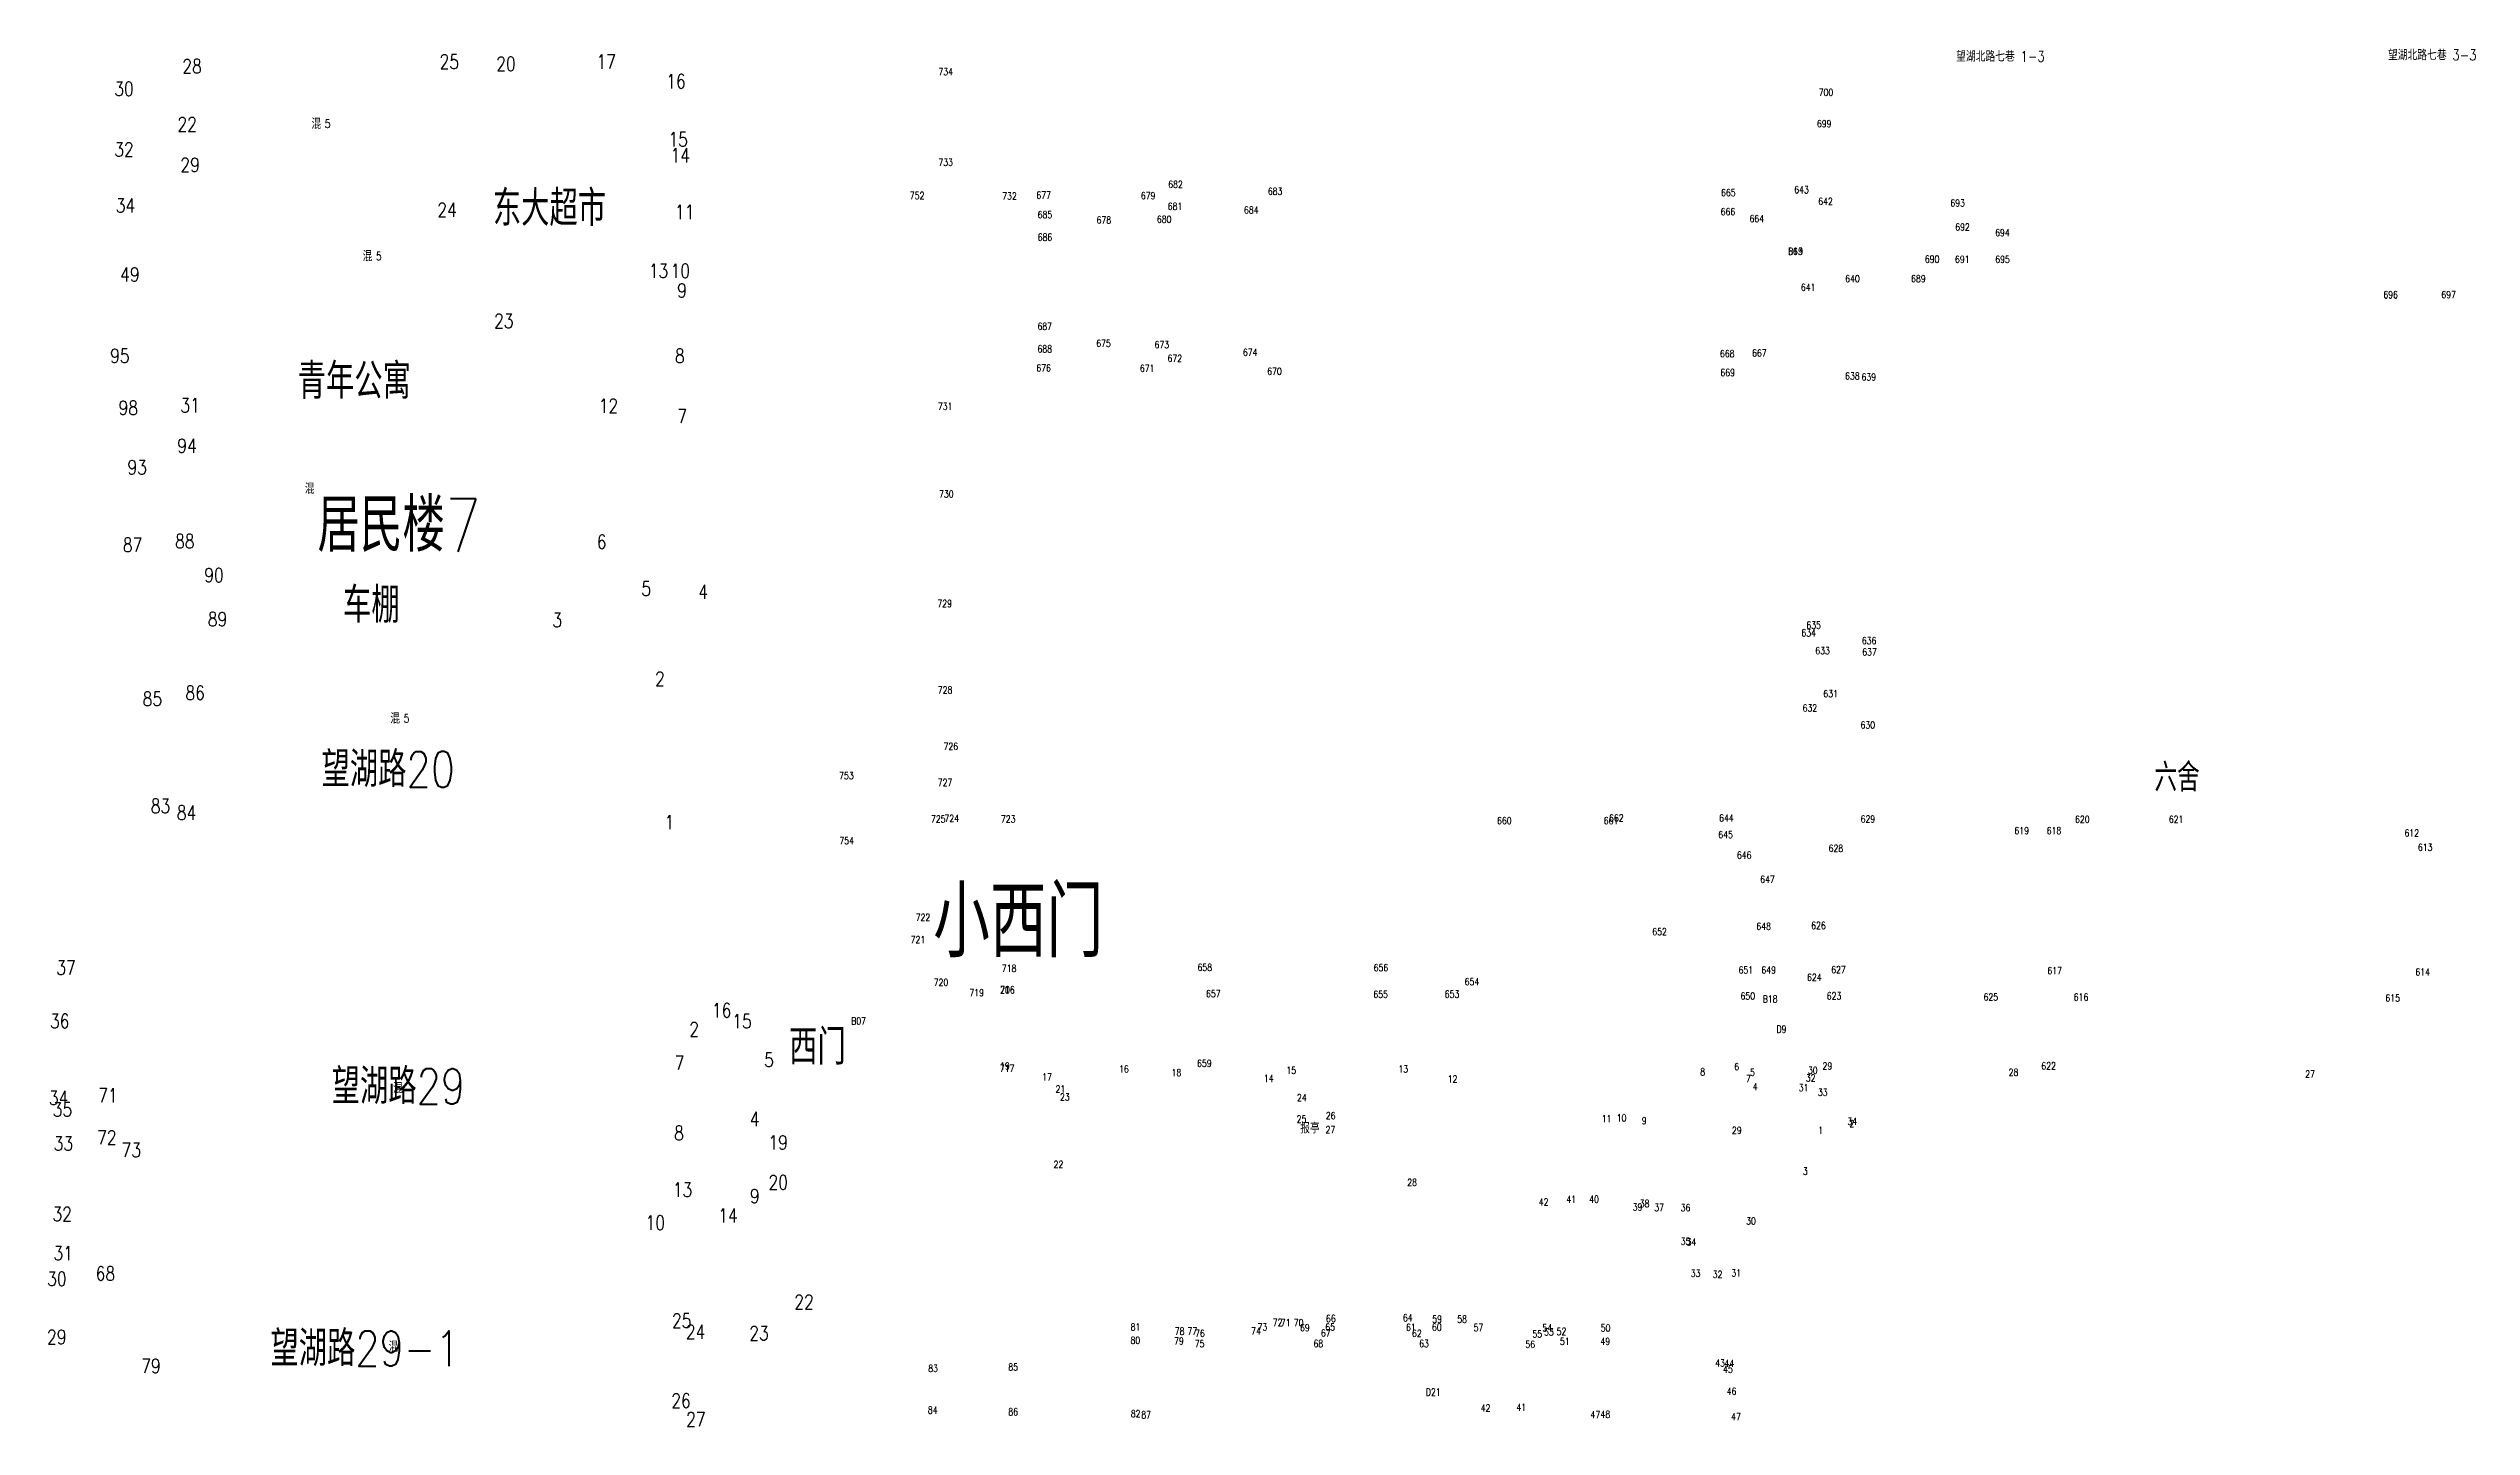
# Model space of a CAD drawing. Extents: x -992 to 2561, y -723 to 1492.
# Drawn here: x -484 to -141.8, y -293.7 to -99.2 of the extents above; entities that cross this region are included whole.
import ezdxf
from ezdxf.enums import TextEntityAlignment as Align

# ---------------------------------------------------------------- set-up
doc = ezdxf.new("R2010")
doc.units = 0
doc.header["$LTSCALE"] = 0.5
for name, color, linetype in [('JJ', 2, 'CONTINUOUS'), ('JMD', 6, 'CONTINUOUS'), ('ZDH', 1, 'CONTINUOUS'), ('ZJ', 7, 'CONTINUOUS')]:
    doc.layers.add(name, color=color, linetype=linetype)
doc.styles.add('HZ', font='rs.shx', dxfattribs={"width": 0.8, "bigfont": 'hztxt.shx'})

msp = doc.modelspace()

# ---------------------------------------------------------------- texts
at = {"layer": 'JJ', "linetype": 'Continuous', "style": 'HZ', "width": 0.8}
msp.add_text('西门', height=5, dxfattribs=at).set_placement((-375.42, -239.88, -0.21), align=Align.MIDDLE)
at = {"layer": 'JMD', "linetype": 'Continuous', "style": 'HZ', "width": 0.8}
for s, height, p in [('望湖北路七巷 3-3', 1.5, (-147.39, -100.06, -0.21)), ('望湖北路七巷 1-3', 1.5, (-208.37, -100.26, -0.21)), ('六舍', 4, (-183.42, -201.88, -0.21)), ('报亭', 1.5, (-305.87, -251.53, -8.92)), ('报亭', 1.5, (-305.87, -251.53, -8.92))]:
    msp.add_text(s, height=height, dxfattribs=at).set_placement(p, align=Align.MIDDLE)
for p in [(-445.49, -109.83, -0.21), (-438.27, -128.52, -0.21), (-446.43, -161.33, -0.21), (-434.36, -193.77, -0.21), (-433.97, -245.94, -0.21), (-434.6, -282.44, -0.21)]:
    msp.add_text('混', height=1.5, dxfattribs=at).set_placement(p, align=Align.MIDDLE_RIGHT)
for p in [(-444.99, -109.83, -0.21), (-437.77, -128.52, -0.21), (-433.86, -193.77, -0.21)]:
    msp.add_text('5', height=1.2, dxfattribs=at).set_placement(p, align=Align.MIDDLE_LEFT)
at = {"layer": 'ZDH', "linetype": 'Continuous', "style": 'HZ', "width": 0.8}
for s, height, p in [('28', 2, (-465.1, -102.71, -0.21)), ('25', 2, (-428.78, -102.09, -0.21)), ('20', 2, (-420.78, -102.4, -0.21)), ('17', 2, (-406.62, -102.09, -0.21)), ('734', 1, (-358.33, -102.98, 0.17)), ('30', 2, (-474.72, -105.93, -0.21)), ('16', 2, (-396.77, -104.86, -0.21)), ('700', 1, (-234.03, -105.93, -0.01)), ('22', 2, (-465.79, -110.92, -0.21)), ('699', 1, (-234.28, -110.34, -1.43)), ('32', 2, (-474.72, -114.48, -0.21)), ('15', 2, (-396.46, -113.06, -0.21)), ('29', 2, (-465.38, -116.64, 27.55)), ('14', 2, (-396.15, -115.31, -0.21)), ('733', 1, (-358.34, -115.79, 0.03)), ('752', 1, (-362.37, -120.48, -0.21)), ('732', 1, (-349.32, -120.54, 0.47)), ('677', 1, (-344.5, -120.43, 0.35)), ('679', 1, (-329.75, -120.49, 0.24)), ('682', 1, (-325.88, -118.91, -0.3)), ('683', 1, (-311.82, -119.89, 0.04)), ('665', 1, (-247.82, -120.09, 0.17)), ('643', 1, (-237.48, -119.67, 0.08)), ('34', 2, (-474.5, -122.38, -0.21)), ('24', 2, (-429.09, -123, -0.21)), ('11', 2, (-395.54, -123.31, -0.21)), ('685', 1, (-344.32, -123.18, 0.36)), ('678', 1, (-336, -123.95, -0.26)), ('680', 1, (-327.49, -123.84, -0.25)), ('681', 1, (-325.95, -122.01, -0.3)), ('684', 1, (-315.19, -122.51, -0.25)), ('666', 1, (-247.87, -122.76, -0.33)), ('664', 1, (-243.8, -123.76, -0.34)), ('642', 1, (-234.09, -121.3, 0.12)), ('693', 1, (-215.43, -121.54, 0.01)), ('686', 1, (-344.31, -126.36, 0.47)), ('692', 1, (-214.75, -124.91, 0.03)), ('694', 1, (-209.11, -125.73, 0.02)), ('13', 2, (-399.23, -131.61, -0.21)), ('10', 2, (-396.15, -131.61, -0.21)), ('663', 1, (-238.34, -128.36, -1.52)), ('B19', 1, (-238.34, -128.36, -0.21)), ('690', 1, (-219.04, -129.46, 0.02)), ('691', 1, (-214.78, -129.47, 0.06)), ('695', 1, (-209.1, -129.5, 0.04)), ('49', 2, (-473.88, -132.13, -0.21)), ('9', 2, (-395.23, -134.38, -0.21)), ('641', 1, (-236.55, -133.42, 0.12)), ('640', 1, (-230.29, -132.21, 0.32)), ('689', 1, (-220.98, -132.2, 0.2)), ('23', 2, (-421.08, -138.68, -0.21)), ('696', 1, (-154.29, -134.49, 0.86)), ('697', 1, (-146.1, -134.46, 0.68)), ('687', 1, (-344.35, -138.94, 0.33)), ('95', 2, (-475.3, -143.6, -0.21)), ('8', 2, (-395.54, -143.6, -0.21)), ('688', 1, (-344.35, -142.12, 0.36)), ('675', 1, (-336.04, -141.34, -0.29)), ('673', 1, (-327.82, -141.52, -0.26)), ('672', 1, (-325.99, -143.47, -0.27)), ('674', 1, (-315.34, -142.62, -0.22)), ('668', 1, (-247.97, -142.79, -0.38)), ('667', 1, (-243.43, -142.71, -0.37)), ('676', 1, (-344.5, -144.82, 0.57)), ('671', 1, (-329.89, -144.87, 0.12)), ('670', 1, (-311.91, -145.29, 0.02)), ('669', 1, (-247.91, -145.46, 0.1)), ('638', 1, (-230.3, -145.94, 0.31)), ('639', 1, (-227.98, -146.09, 0.34)), ('98', 2, (-474.1, -150.95, -0.21)), ('31', 2, (-465.38, -150.59, -0.21)), ('12', 2, (-406.31, -150.67, -0.21)), ('7', 2, (-395.21, -152.11, -0.21)), ('731', 1, (-358.41, -150.22, 0.21)), ('93', 2, (-472.86, -159.34, -0.21)), ('94', 2, (-465.81, -156.3, -0.21)), ('730', 1, (-358.25, -162.62, 0.18)), ('87', 2, (-473.5, -170.29, -0.21)), ('88', 2, (-466.13, -169.77, -0.21)), ('6', 2, (-406.57, -169.85, -0.21)), ('90', 2, (-462.01, -174.57, -0.21)), ('5', 2, (-400.28, -176.46, -0.21)), ('4', 2, (-392.25, -176.92, -0.21)), ('729', 1, (-358.49, -178.06, 0.03)), ('89', 2, (-461.51, -180.77, -0.21)), ('3', 2, (-412.86, -180.89, -0.21)), ('634', 1, (-236.47, -182.2, -0.31)), ('635', 1, (-235.77, -181.12, -0.15)), ('633', 1, (-234.51, -184.71, -0.27)), ('636', 1, (-227.94, -183.31, -0.05)), ('637', 1, (-227.88, -184.89, -0.22)), ('2', 2, (-398.35, -189.19, -0.21)), ('85', 2, (-470.7, -192.01, -0.21)), ('86', 2, (-464.67, -191.17, -0.21)), ('728', 1, (-358.42, -190.28, 0.69)), ('631', 1, (-233.37, -190.79, -0.22)), ('632', 1, (-236.3, -192.82, -0.32)), ('630', 1, (-228.12, -195.2, -0.12)), ('726', 1, (-357.61, -198.23, -0.19)), ('753', 1, (-372.35, -202.36, -0.29)), ('83', 2, (-469.56, -207.14, -0.21)), ('727', 1, (-358.42, -203.33, 0.01)), ('84', 2, (-465.88, -208.08, -0.21)), ('1', 2, (-397, -209.43, -0.21)), ('725', 1, (-359.39, -208.48, -0.16)), ('724', 1, (-357.48, -208.38, -0.17)), ('723', 1, (-349.51, -208.49, 0.62)), ('660', 1, (-279.45, -208.73, -0.34)), ('661', 1, (-264.38, -208.73, 0.78)), ('662', 1, (-263.63, -208.35, 1.31)), ('644', 1, (-248.09, -208.33, -0.15)), ('629', 1, (-228.11, -208.49, -0.2)), ('620', 1, (-197.83, -208.54, -0.43)), ('621', 1, (-184.59, -208.52, -0.1)), ('754', 1, (-372.33, -211.55, -0.28)), ('645', 1, (-248.2, -210.69, -0.36)), ('628', 1, (-232.63, -212.62, -0.18)), ('619', 1, (-206.39, -210.12, -0.08)), ('618', 1, (-201.83, -210.11, -0.04)), ('612', 1, (-151.31, -210.44, 0.33)), ('613', 1, (-149.42, -212.46, 0.48)), ('646', 1, (-245.58, -213.58, -0.2)), ('647', 1, (-242.29, -216.98, -0.34)), ('722', 1, (-361.55, -222.35, -0.29)), ('721', 1, (-362.26, -225.51, 0.44)), ('652', 1, (-257.53, -224.37, -0.27)), ('648', 1, (-242.83, -223.62, -0.27)), ('626', 1, (-235.09, -223.51, 0.01)), ('37', 2, (-482.91, -229.95, -0.21)), ('718', 1, (-349.38, -229.55, -0.28)), ('658', 1, (-321.75, -229.42, -0.34)), ('656', 1, (-296.87, -229.45, -0.35)), ('651', 1, (-245.34, -229.8, -0.23)), ('649', 1, (-242.12, -229.79, -0.35)), ('627', 1, (-232.26, -229.73, -0.08)), ('617', 1, (-201.73, -229.89, -0.44)), ('614', 1, (-149.77, -230.08, -0.44)), ('720', 1, (-359, -231.52, -0.34)), ('719', 1, (-353.97, -233, -0.34)), ('716', 1, (-349.62, -232.59, -0.29)), ('20', 1, (-349.62, -232.59, -0.29)), ('20', 1, (-349.62, -232.59, -0.29)), ('20', 1, (-349.62, -232.59, -0.29)), ('20', 1, (-349.62, -232.59, -0.29)), ('657', 1, (-320.54, -233.14, -0.38)), ('655', 1, (-296.91, -233.21, -0.37)), ('653', 1, (-286.83, -233.2, -0.37)), ('654', 1, (-284.02, -231.45, -0.21)), ('650', 1, (-245.07, -233.45, -0.34)), ('624', 1, (-235.67, -230.81, -0.52)), ('623', 1, (-232.89, -233.44, -0.45)), ('625', 1, (-210.75, -233.59, -0.44)), ('616', 1, (-198.01, -233.62, -0.43)), ('36', 2, (-483.79, -237.5, -0.21)), ('16', 2, (-390.31, -235.98, -0.21)), ('15', 2, (-387.45, -237.51, -0.21)), ('B07', 1, (-370.65, -236.99, -0.21)), ('B18', 1, (-241.93, -233.88, -0.21)), ('615', 1, (-154, -233.74, -0.42)), ('2', 2, (-393.51, -238.67, -0.21)), ('D9', 1, (-239.98, -238.14, 1.08)), ('D9', 1, (-239.98, -238.14, 1.08)), ('D9', 1, (-239.98, -238.14, 1.08)), ('D9', 1, (-239.98, -238.14, 1.08)), ('7', 2, (-395.57, -243.39, -0.21)), ('5', 2, (-382.94, -242.97, -0.21)), ('717', 1, (-349.66, -243.68, -0.29)), ('19', 1, (-349.63, -243.34, -0.24)), ('19', 1, (-349.63, -243.34, -0.24)), ('19', 1, (-349.63, -243.34, -0.24)), ('19', 1, (-349.63, -243.34, -0.24)), ('16', 1, (-332.82, -243.78, -0.2)), ('16', 1, (-332.82, -243.78, -0.2)), ('16', 1, (-332.82, -243.78, -0.2)), ('16', 1, (-332.82, -243.78, -0.2)), ('659', 1, (-321.81, -242.96, -0.38)), ('13', 1, (-293.38, -243.77, -0.23)), ('13', 1, (-293.38, -243.77, -0.23)), ('13', 1, (-293.38, -243.77, -0.23)), ('13', 1, (-293.38, -243.77, -0.23)), ('6', 1, (-245.94, -243.42, -0.22)), ('6', 1, (-245.94, -243.42, -0.22)), ('6', 1, (-245.94, -243.42, -0.22)), ('6', 1, (-245.94, -243.42, -0.22)), ('29', 1, (-233.49, -243.35, -0.25)), ('29', 1, (-233.49, -243.35, -0.25)), ('622', 1, (-202.59, -243.32, -0.42)), ('34', 2, (-483.95, -248.34, -0.21)), ('71', 2, (-476.98, -247.99, -0.21)), ('17', 1, (-343.69, -244.9, -0.16)), ('17', 1, (-343.69, -244.9, -0.16)), ('17', 1, (-343.69, -244.9, -0.16)), ('17', 1, (-343.69, -244.9, -0.16)), ('21', 1, (-341.8, -246.6, -0.13)), ('21', 1, (-341.8, -246.6, -0.13)), ('21', 1, (-341.8, -246.6, -0.13)), ('21', 1, (-341.8, -246.6, -0.13)), ('18', 1, (-325.41, -244.29, -0.17)), ('18', 1, (-325.41, -244.29, -0.17)), ('18', 1, (-325.41, -244.29, -0.17)), ('18', 1, (-325.41, -244.29, -0.17)), ('14', 1, (-312.38, -245.1, -0.12)), ('14', 1, (-312.38, -245.1, -0.12)), ('14', 1, (-312.38, -245.1, -0.12)), ('14', 1, (-312.38, -245.1, -0.12)), ('15', 1, (-309.2, -243.96, -0.17)), ('15', 1, (-309.2, -243.96, -0.17)), ('15', 1, (-309.2, -243.96, -0.17)), ('15', 1, (-309.2, -243.96, -0.17)), ('12', 1, (-286.42, -245.19, -0.1)), ('12', 1, (-286.42, -245.19, -0.1)), ('12', 1, (-286.42, -245.19, -0.1)), ('12', 1, (-286.42, -245.19, -0.1)), ('8', 1, (-250.76, -244.16, -0.12)), ('8', 1, (-250.76, -244.16, -0.12)), ('8', 1, (-250.76, -244.16, -0.12)), ('8', 1, (-250.76, -244.16, -0.12)), ('7', 1, (-244.3, -245.14, -0.13)), ('7', 1, (-244.3, -245.14, -0.13)), ('7', 1, (-244.3, -245.14, -0.13)), ('7', 1, (-244.3, -245.14, -0.13)), ('5', 1, (-243.72, -244.24, -0.28)), ('5', 1, (-243.72, -244.24, -0.28)), ('5', 1, (-243.72, -244.24, -0.28)), ('5', 1, (-243.72, -244.24, -0.28)), ('4', 1, (-243.33, -246.27, -0.25)), ('4', 1, (-243.33, -246.27, -0.25)), ('4', 1, (-243.33, -246.27, -0.25)), ('4', 1, (-243.33, -246.27, -0.25)), ('31', 1, (-236.85, -246.38, -0.27)), ('31', 1, (-236.85, -246.38, -0.27)), ('32', 1, (-235.85, -245.02, -0.14)), ('32', 1, (-235.85, -245.02, -0.14)), ('30', 1, (-235.55, -243.95, -0.24)), ('30', 1, (-235.55, -243.95, -0.24)), ('33', 1, (-234.14, -247.07, -0.18)), ('33', 1, (-234.14, -247.07, -0.18)), ('28', 1, (-207.2, -244.22, -0.17)), ('28', 1, (-207.2, -244.22, -0.17)), ('27', 1, (-165.33, -244.46, -0.11)), ('27', 1, (-165.33, -244.46, -0.11)), ('35', 2, (-483.41, -249.98, -0.21)), ('4', 2, (-384.96, -251.33, -0.21)), ('23', 1, (-341.17, -247.73, -0.15)), ('23', 1, (-341.17, -247.73, -0.15)), ('23', 1, (-341.17, -247.73, -0.15)), ('23', 1, (-341.17, -247.73, -0.15)), ('24', 1, (-307.7, -247.8, -0.16)), ('24', 1, (-307.7, -247.8, -0.16)), ('24', 1, (-307.7, -247.8, -0.16)), ('24', 1, (-307.7, -247.8, -0.16)), ('26', 1, (-303.63, -250.36, -0.21)), ('26', 1, (-303.63, -250.36, -0.21)), ('26', 1, (-303.63, -250.36, -0.21)), ('26', 1, (-303.63, -250.36, -0.21)), ('11', 1, (-264.67, -250.76, -0.14)), ('11', 1, (-264.67, -250.76, -0.14)), ('11', 1, (-264.67, -250.76, -0.14)), ('11', 1, (-264.67, -250.76, -0.14)), ('10', 1, (-262.55, -250.66, -0.13)), ('10', 1, (-262.55, -250.66, -0.13)), ('10', 1, (-262.55, -250.66, -0.13)), ('10', 1, (-262.55, -250.66, -0.13)), ('33', 2, (-483.28, -254.77, -0.21)), ('72', 2, (-477.14, -253.94, -0.21)), ('8', 2, (-395.65, -253.29, -0.21)), ('19', 2, (-382.35, -254.63, -0.21)), ('25', 1, (-307.75, -250.84, -0.17)), ('25', 1, (-307.75, -250.84, -0.17)), ('25', 1, (-307.75, -250.84, -0.17)), ('25', 1, (-307.75, -250.84, -0.17)), ('27', 1, (-303.67, -252.34, -0.21)), ('27', 1, (-303.67, -252.34, -0.21)), ('27', 1, (-303.67, -252.34, -0.21)), ('27', 1, (-303.67, -252.34, -0.21)), ('9', 1, (-259.02, -251.07, -0.15)), ('9', 1, (-259.02, -251.07, -0.15)), ('9', 1, (-259.02, -251.07, -0.15)), ('9', 1, (-259.02, -251.07, -0.15)), ('29', 1, (-246.28, -252.41, -0.21)), ('29', 1, (-246.28, -252.41, -0.21)), ('29', 1, (-246.28, -252.41, -0.21)), ('29', 1, (-246.28, -252.41, -0.21)), ('1', 1, (-234.09, -252.43, -1.2)), ('1', 1, (-234.09, -252.43, -1.2)), ('1', 1, (-234.09, -252.43, -1.2)), ('1', 1, (-234.09, -252.43, -1.2)), ('34', 1, (-229.98, -251.16, -1.3)), ('34', 1, (-229.98, -251.16, -1.3)), ('2', 1, (-229.71, -251.49, -1.46)), ('2', 1, (-229.71, -251.49, -1.46)), ('2', 1, (-229.71, -251.49, -1.46)), ('2', 1, (-229.71, -251.49, -1.46)), ('73', 2, (-473.69, -255.69, -0.21)), ('22', 1, (-342.07, -257.21, 0.74)), ('22', 1, (-342.07, -257.21, 0.74)), ('22', 1, (-342.07, -257.21, 0.74)), ('22', 1, (-342.07, -257.21, 0.74)), ('13', 2, (-395.84, -261.29, -0.21)), ('20', 2, (-382.33, -260.26, -0.21)), ('28', 1, (-292.13, -259.76, -0.26)), ('28', 1, (-292.13, -259.76, -0.26)), ('28', 1, (-292.13, -259.76, -0.26)), ('28', 1, (-292.13, -259.76, -0.26)), ('3', 1, (-236.27, -258.18, -0.1)), ('3', 1, (-236.27, -258.18, -0.1)), ('3', 1, (-236.27, -258.18, -0.1)), ('3', 1, (-236.27, -258.18, -0.1)), ('32', 2, (-483.44, -264.74, -0.21)), ('14', 2, (-389.43, -264.94, -0.21)), ('9', 2, (-384.95, -262.22, -0.21)), ('42', 1, (-273.56, -262.52, -0.29)), ('42', 1, (-273.56, -262.52, -0.29)), ('42', 1, (-273.56, -262.52, -0.29)), ('42', 1, (-273.56, -262.52, -0.29)), ('41', 1, (-269.67, -262.16, -0.35)), ('41', 1, (-269.67, -262.16, -0.35)), ('41', 1, (-269.67, -262.16, -0.35)), ('41', 1, (-269.67, -262.16, -0.35)), ('40', 1, (-266.43, -262.14, -0.32)), ('40', 1, (-266.43, -262.14, -0.32)), ('40', 1, (-266.43, -262.14, -0.32)), ('40', 1, (-266.43, -262.14, -0.32)), ('39', 1, (-260.29, -263.25, -0.26)), ('39', 1, (-260.29, -263.25, -0.26)), ('39', 1, (-260.29, -263.25, -0.26)), ('39', 1, (-260.29, -263.25, -0.26)), ('38', 1, (-259.3, -262.75, -0.29)), ('38', 1, (-259.3, -262.75, -0.29)), ('38', 1, (-259.3, -262.75, -0.29)), ('38', 1, (-259.3, -262.75, -0.29)), ('37', 1, (-257.25, -263.31, -0.26)), ('37', 1, (-257.25, -263.31, -0.26)), ('37', 1, (-257.25, -263.31, -0.26)), ('37', 1, (-257.25, -263.31, -0.26)), ('36', 1, (-253.52, -263.33, -0.28)), ('36', 1, (-253.52, -263.33, -0.28)), ('36', 1, (-253.52, -263.33, -0.28)), ('36', 1, (-253.52, -263.33, -0.28)), ('10', 2, (-399.69, -265.96, -0.21)), ('30', 1, (-244.27, -265.23, -0.16)), ('30', 1, (-244.27, -265.23, -0.16)), ('30', 1, (-244.27, -265.23, -0.16)), ('30', 1, (-244.27, -265.23, -0.16)), ('31', 2, (-483.3, -270.25, -0.21)), ('35', 1, (-253.51, -268.1, -0.27)), ('35', 1, (-253.51, -268.1, -0.27)), ('35', 1, (-253.51, -268.1, -0.27)), ('35', 1, (-253.51, -268.1, -0.27)), ('34', 1, (-252.69, -268.17, -0.38)), ('34', 1, (-252.69, -268.17, -0.38)), ('34', 1, (-252.69, -268.17, -0.38)), ('34', 1, (-252.69, -268.17, -0.38)), ('30', 2, (-484.19, -273.88, -0.21)), ('68', 2, (-477.34, -273.13, -0.21)), ('33', 1, (-252.1, -272.62, -0.26)), ('33', 1, (-252.1, -272.62, -0.26)), ('33', 1, (-252.1, -272.62, -0.26)), ('33', 1, (-252.1, -272.62, -0.26)), ('32', 1, (-248.99, -272.74, -0.21)), ('32', 1, (-248.99, -272.74, -0.21)), ('32', 1, (-248.99, -272.74, -0.21)), ('32', 1, (-248.99, -272.74, -0.21)), ('31', 1, (-246.36, -272.54, -0.21)), ('31', 1, (-246.36, -272.54, -0.21)), ('31', 1, (-246.36, -272.54, -0.21)), ('31', 1, (-246.36, -272.54, -0.21)), ('22', 2, (-378.68, -277.15, -0.21)), ('29', 2, (-484.21, -282.09, -0.21)), ('25', 2, (-395.97, -279.78, -0.21)), ('24', 2, (-394, -281.36, -0.21)), ('23', 2, (-385.04, -281.56, -0.21)), ('81', 1, (-331.19, -280.19, 0.72)), ('81', 1, (-331.19, -280.19, 0.72)), ('81', 1, (-331.19, -280.19, 0.72)), ('81', 1, (-331.19, -280.19, 0.72)), ('78', 1, (-324.96, -280.77, 0.69)), ('78', 1, (-324.96, -280.77, 0.69)), ('78', 1, (-324.96, -280.77, 0.69)), ('78', 1, (-324.96, -280.77, 0.69)), ('77', 1, (-323.17, -280.77, 1.24)), ('77', 1, (-323.17, -280.77, 1.24)), ('77', 1, (-323.17, -280.77, 1.24)), ('77', 1, (-323.17, -280.77, 1.24)), ('76', 1, (-322.08, -281.08, 0.52)), ('76', 1, (-322.08, -281.08, 0.52)), ('76', 1, (-322.08, -281.08, 0.52)), ('76', 1, (-322.08, -281.08, 0.52)), ('74', 1, (-314.17, -280.74, 0.75)), ('74', 1, (-314.17, -280.74, 0.75)), ('74', 1, (-314.17, -280.74, 0.75)), ('74', 1, (-314.17, -280.74, 0.75)), ('73', 1, (-313.27, -280.18, 0.6)), ('73', 1, (-313.27, -280.18, 0.6)), ('73', 1, (-313.27, -280.18, 0.6)), ('73', 1, (-313.27, -280.18, 0.6)), ('72', 1, (-311.12, -279.54, 0.48)), ('72', 1, (-311.12, -279.54, 0.48)), ('72', 1, (-311.12, -279.54, 0.48)), ('72', 1, (-311.12, -279.54, 0.48)), ('71', 1, (-309.98, -279.57, 0.48)), ('71', 1, (-309.98, -279.57, 0.48)), ('71', 1, (-309.98, -279.57, 0.48)), ('71', 1, (-309.98, -279.57, 0.48)), ('70', 1, (-308.15, -279.58, -0.21)), ('70', 1, (-308.15, -279.58, -0.21)), ('70', 1, (-308.15, -279.58, -0.21)), ('70', 1, (-308.15, -279.58, -0.21)), ('69', 1, (-307.27, -280.27, -0.19)), ('69', 1, (-307.27, -280.27, -0.19)), ('69', 1, (-307.27, -280.27, -0.19)), ('69', 1, (-307.27, -280.27, -0.19)), ('67', 1, (-304.32, -281.01, -0.26)), ('67', 1, (-304.32, -281.01, -0.26)), ('67', 1, (-304.32, -281.01, -0.26)), ('67', 1, (-304.32, -281.01, -0.26)), ('65', 1, (-303.7, -280.18, -0.22)), ('65', 1, (-303.7, -280.18, -0.22)), ('65', 1, (-303.7, -280.18, -0.22)), ('65', 1, (-303.7, -280.18, -0.22)), ('66', 1, (-303.6, -278.98, -0.22)), ('66', 1, (-303.6, -278.98, -0.22)), ('66', 1, (-303.6, -278.98, -0.22)), ('66', 1, (-303.6, -278.98, -0.22)), ('64', 1, (-292.74, -278.88, -0.2)), ('64', 1, (-292.74, -278.88, -0.2)), ('64', 1, (-292.74, -278.88, -0.2)), ('64', 1, (-292.74, -278.88, -0.2)), ('61', 1, (-292.3, -280.22, -0.22)), ('61', 1, (-292.3, -280.22, -0.22)), ('61', 1, (-292.3, -280.22, -0.22)), ('61', 1, (-292.3, -280.22, -0.22)), ('62', 1, (-291.46, -281.08, -0.29)), ('62', 1, (-291.46, -281.08, -0.29)), ('62', 1, (-291.46, -281.08, -0.29)), ('62', 1, (-291.46, -281.08, -0.29)), ('59', 1, (-288.61, -279.07, 0.18)), ('59', 1, (-288.61, -279.07, 0.18)), ('59', 1, (-288.61, -279.07, 0.18)), ('59', 1, (-288.61, -279.07, 0.18)), ('60', 1, (-288.64, -280.2, 0)), ('60', 1, (-288.64, -280.2, 0)), ('60', 1, (-288.64, -280.2, 0)), ('60', 1, (-288.64, -280.2, 0)), ('58', 1, (-285.07, -279.07, 0.55)), ('58', 1, (-285.07, -279.07, 0.55)), ('58', 1, (-285.07, -279.07, 0.55)), ('58', 1, (-285.07, -279.07, 0.55)), ('57', 1, (-282.75, -280.25, 0.57)), ('57', 1, (-282.75, -280.25, 0.57)), ('57', 1, (-282.75, -280.25, 0.57)), ('57', 1, (-282.75, -280.25, 0.57)), ('55', 1, (-274.46, -281.16, 0.4)), ('55', 1, (-274.46, -281.16, 0.4)), ('55', 1, (-274.46, -281.16, 0.4)), ('55', 1, (-274.46, -281.16, 0.4)), ('54', 1, (-273.04, -280.3, 0.49)), ('54', 1, (-273.04, -280.3, 0.49)), ('54', 1, (-273.04, -280.3, 0.49)), ('54', 1, (-273.04, -280.3, 0.49)), ('53', 1, (-272.81, -280.87, 0.48)), ('53', 1, (-272.81, -280.87, 0.48)), ('53', 1, (-272.81, -280.87, 0.48)), ('53', 1, (-272.81, -280.87, 0.48)), ('52', 1, (-271.04, -280.81, -0.05)), ('52', 1, (-271.04, -280.81, -0.05)), ('52', 1, (-271.04, -280.81, -0.05)), ('52', 1, (-271.04, -280.81, -0.05)), ('50', 1, (-264.81, -280.3, 0.73)), ('50', 1, (-264.81, -280.3, 0.73)), ('50', 1, (-264.81, -280.3, 0.73)), ('50', 1, (-264.81, -280.3, 0.73)), ('80', 1, (-331.21, -282.07, -0.06)), ('80', 1, (-331.21, -282.07, -0.06)), ('80', 1, (-331.21, -282.07, -0.06)), ('80', 1, (-331.21, -282.07, -0.06)), ('79', 1, (-325.05, -282.16, 0.24)), ('79', 1, (-325.05, -282.16, 0.24)), ('79', 1, (-325.05, -282.16, 0.24)), ('79', 1, (-325.05, -282.16, 0.24)), ('75', 1, (-322.14, -282.54, 0.43)), ('75', 1, (-322.14, -282.54, 0.43)), ('75', 1, (-322.14, -282.54, 0.43)), ('75', 1, (-322.14, -282.54, 0.43)), ('68', 1, (-305.37, -282.51, -0.3)), ('68', 1, (-305.37, -282.51, -0.3)), ('68', 1, (-305.37, -282.51, -0.3)), ('68', 1, (-305.37, -282.51, -0.3)), ('63', 1, (-290.45, -282.51, -0.29)), ('63', 1, (-290.45, -282.51, -0.29)), ('63', 1, (-290.45, -282.51, -0.29)), ('63', 1, (-290.45, -282.51, -0.29)), ('56', 1, (-275.44, -282.61, -0.24)), ('56', 1, (-275.44, -282.61, -0.24)), ('56', 1, (-275.44, -282.61, -0.24)), ('56', 1, (-275.44, -282.61, -0.24)), ('51', 1, (-270.57, -282.19, -0.07)), ('51', 1, (-270.57, -282.19, -0.07)), ('51', 1, (-270.57, -282.19, -0.07)), ('51', 1, (-270.57, -282.19, -0.07)), ('49', 1, (-264.85, -282.21, -0.07)), ('49', 1, (-264.85, -282.21, -0.07)), ('49', 1, (-264.85, -282.21, -0.07)), ('49', 1, (-264.85, -282.21, -0.07)), ('79', 2, (-470.91, -286.19, -0.21)), ('83', 1, (-359.77, -286.01, -0.3)), ('83', 1, (-359.77, -286.01, -0.3)), ('83', 1, (-359.77, -286.01, -0.3)), ('83', 1, (-359.77, -286.01, -0.3)), ('85', 1, (-348.47, -285.84, -0.25)), ('85', 1, (-348.47, -285.84, -0.25)), ('85', 1, (-348.47, -285.84, -0.25)), ('85', 1, (-348.47, -285.84, -0.25)), ('43', 1, (-248.64, -285.25, -0.07)), ('43', 1, (-248.64, -285.25, -0.07)), ('43', 1, (-248.64, -285.25, -0.07)), ('43', 1, (-248.64, -285.25, -0.07)), ('45', 1, (-247.53, -286.13, -0.06)), ('45', 1, (-247.53, -286.13, -0.06)), ('45', 1, (-247.53, -286.13, -0.06)), ('45', 1, (-247.53, -286.13, -0.06)), ('44', 1, (-247.33, -285.3, -0.07)), ('44', 1, (-247.33, -285.3, -0.07)), ('44', 1, (-247.33, -285.3, -0.07)), ('44', 1, (-247.33, -285.3, -0.07)), ('26', 2, (-396.05, -291.08, -0.21)), ('D21', 1, (-289.5, -289.37, -1.58)), ('D21', 1, (-289.5, -289.37, 1.08)), ('D21', 1, (-289.5, -289.37, 1.08)), ('D21', 1, (-289.5, -289.37, -1.58)), ('D21', 1, (-289.5, -289.37, 1.08)), ('D21', 1, (-289.5, -289.37, 1.08)), ('42', 1, (-281.76, -291.62, -0.36)), ('42', 1, (-281.76, -291.62, -0.36)), ('41', 1, (-276.71, -291.5, -0.36)), ('41', 1, (-276.71, -291.5, -0.36)), ('46', 1, (-247.03, -289.26, -0.1)), ('46', 1, (-247.03, -289.26, -0.1)), ('46', 1, (-247.03, -289.26, -0.1)), ('46', 1, (-247.03, -289.26, -0.1)), ('27', 2, (-393.96, -293.72, -0.21)), ('84', 1, (-359.83, -291.91, -0.3)), ('84', 1, (-359.83, -291.91, -0.3)), ('84', 1, (-359.83, -291.91, -0.3)), ('84', 1, (-359.83, -291.91, -0.3)), ('86', 1, (-348.46, -292.15, -0.23)), ('86', 1, (-348.46, -292.15, -0.23)), ('86', 1, (-348.46, -292.15, -0.23)), ('86', 1, (-348.46, -292.15, -0.23)), ('82', 1, (-331.17, -292.4, -0.23)), ('82', 1, (-331.17, -292.4, -0.23)), ('82', 1, (-331.17, -292.4, -0.23)), ('82', 1, (-331.17, -292.4, -0.23)), ('87', 1, (-329.68, -292.57, -0.2)), ('87', 1, (-329.68, -292.57, -0.2)), ('87', 1, (-329.68, -292.57, -0.2)), ('87', 1, (-329.68, -292.57, -0.2)), ('47', 1, (-266.26, -292.56, -0.16)), ('47', 1, (-266.26, -292.56, -0.16)), ('47', 1, (-266.26, -292.56, -0.16)), ('47', 1, (-266.26, -292.56, -0.16)), ('48', 1, (-264.84, -292.52, -0.17)), ('48', 1, (-264.84, -292.52, -0.17)), ('48', 1, (-264.84, -292.52, -0.17)), ('48', 1, (-264.84, -292.52, -0.17)), ('47', 1, (-246.39, -292.84, -0.1)), ('47', 1, (-246.39, -292.84, -0.1)), ('47', 1, (-246.39, -292.84, -0.1)), ('47', 1, (-246.39, -292.84, -0.1))]:
    msp.add_text(s, height=height, dxfattribs=at).set_placement(p)
at = {"layer": 'ZJ', "linetype": 'Continuous', "style": 'HZ', "width": 0.8}
for s, height, p in [('东大超市', 5, (-413.26, -121.49, -0.21)), ('青年公寓', 5, (-440.82, -145.9, -0.21)), ('居民楼7', 7.5, (-434.45, -166.14, -0.21)), ('车棚', 5, (-438.42, -177.51, -0.21)), ('望湖路20', 5, (-436.03, -200.71, -0.21)), ('小西门', 10, (-347.07, -221.97, -0.21)), ('望湖路29', 5, (-434.59, -245.45, -0.21)), ('望湖路29-1', 5, (-439.3, -282.45, -0.21))]:
    msp.add_text(s, height=height, dxfattribs=at).set_placement(p, align=Align.MIDDLE)

doc.saveas('drawing.dxf')
